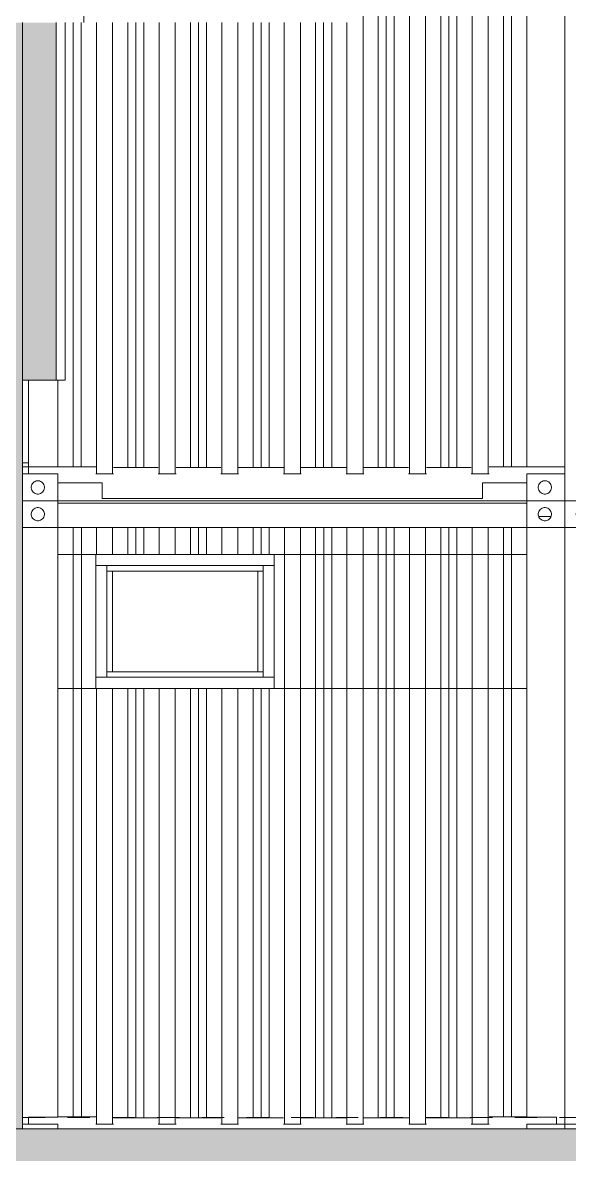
# Model space of a CAD drawing. Header units: metres. Extents: x -3 to 469, y -13 to 19.
# Drawn here: x 422.93 to 425.37, y -0.16 to 4.9 of the extents above; entities that cross this region are included whole.
import ezdxf

# ---------------------------------------------------------------- set-up
doc = ezdxf.new("R2010")
doc.units = ezdxf.units.M
doc.linetypes.add('Center', pattern=[0.03, 0.012, -0.006, 0.006, -0.006])
for name, color, linetype, lineweight in [('0-1', 7, 'Continuous', 5), ('A-FLOR', 7, 'Continuous', 9), ('A-GLAZ-CWMG', 7, 'Continuous', 5), ('A-WALL', 7, 'Continuous', 9), ('S-COLS', 7, 'Continuous', 9)]:
    doc.layers.add(name, color=color, linetype=linetype, lineweight=lineweight)
for name, color, linetype, lineweight, true_color in [('A-FLOR-2', 7, 'Continuous', 9, 0xaaaaaa), ('A-FLOR-LEVL-2', 7, 'Center', 5, 0x0080c0), ('A-FLOR-PATT-6', 7, 'Continuous', 20, 0xb8c78b), ('A-GENM-1', 7, 'Continuous', 9, 0xaaaaaa), ('A-GLAZ-CWMG-2', 7, 'Continuous', 5, 0xe9e9e9), ('A-WALL-1', 7, 'Continuous', 9, 0xaaaaaa), ('A-WALL-PATT-2', 7, 'Continuous', 5, 0x5f5f5f), ('S-COLS-2', 7, 'Continuous', 9, 0xe3e2df), ('S-STRS-1', 7, 'Continuous', 9, 0xaaaaaa)]:
    doc.layers.add(name, color=color, linetype=linetype, lineweight=lineweight, true_color=true_color)

# ---------------------------------------------------------------- blocks, each defined once
blk = doc.blocks.new('CONTAINER 23605 - CONTAINER-300040-FACHADA 04')
at = {"layer": 'S-STRS-1'}
for p, q in [((7.4555, -0.03), (7.6254, -0.03)), ((7.6254, -0.03), (7.4555, -0.03)), ((7.4555, -0.03), (7.4555, -0.05)), ((7.4555, -0.05), (7.4555, -0.03)), ((7.6254, -0.03), (7.6254, -0.05)), ((7.6254, -0.05), (7.6254, -0.03))]:
    blk.add_line(p, q, dxfattribs=at)
blk = doc.blocks.new('CONTAINER 23605 - CONTAINER 23605-300044-FACHADA 04')
blk.add_blockref('CONTAINER 23605 - CONTAINER-300040-FACHADA 04', (0, 0))
blk = doc.blocks.new('CONTAINER 23608 - CONTAINER-300047-FACHADA 04')
at = {"layer": 'S-STRS-1'}
for p, q in [((5.2, -0.03), (5.3574, -0.03)), ((5.3574, -0.03), (5.2, -0.03)), ((5.3574, -0.03), (5.3574, -0.05)), ((5.3574, -0.05), (5.3574, -0.03))]:
    blk.add_line(p, q, dxfattribs=at)
blk = doc.blocks.new('CONTAINER 23608 - CONTAINER 23608-300051-FACHADA 04')
blk.add_blockref('CONTAINER 23608 - CONTAINER-300047-FACHADA 04', (0, 0))
blk = doc.blocks.new('J 08 25995 - J 08-304080-FACHADA 04')
at = {"layer": 'A-GENM-1'}
for p, q in [((5.5275, 2.47), (5.5765, 2.47)), ((5.5765, 2.47), (5.5275, 2.47)), ((5.5765, 2.47), (5.5275, 2.47)), ((5.5275, 2.47), (5.5765, 2.47)), ((5.5765, 1.97), (5.5765, 2.47)), ((5.5765, 2.47), (5.5765, 1.97)), ((6.2765, 2.47), (5.5765, 2.47)), ((5.5765, 2.47), (6.2765, 2.47)), ((5.5765, 2.445), (5.6015, 2.445)), ((5.6015, 2.445), (5.5765, 2.445)), ((5.6015, 2.445), (5.5765, 2.445)), ((5.5765, 2.445), (5.6015, 2.445)), ((5.6015, 2.445), (5.6015, 1.995)), ((5.6015, 1.995), (5.6015, 2.445)), ((5.6015, 2.445), (6.2515, 2.445)), ((6.2515, 2.445), (5.6015, 2.445)), ((6.2515, 1.995), (6.2515, 2.445)), ((6.2765, 2.445), (6.2515, 2.445)), ((6.2515, 2.445), (6.2515, 1.995)), ((6.2515, 2.445), (6.2765, 2.445)), ((6.2515, 2.445), (6.2765, 2.445)), ((6.2765, 2.445), (6.2515, 2.445)), ((6.2765, 2.47), (6.3255, 2.47)), ((6.2765, 1.97), (6.2765, 2.47)), ((6.3255, 2.47), (6.2765, 2.47)), ((6.2765, 2.47), (6.2765, 1.97)), ((6.3255, 2.47), (6.2765, 2.47)), ((6.2765, 2.47), (6.3255, 2.47)), ((5.5765, 1.995), (5.6015, 1.995)), ((5.6015, 1.995), (5.5765, 1.995)), ((5.6015, 1.995), (5.5765, 1.995)), ((5.5765, 1.995), (5.6015, 1.995)), ((6.2515, 1.995), (5.6015, 1.995)), ((5.6015, 1.995), (6.2515, 1.995)), ((6.2765, 1.995), (6.2515, 1.995)), ((6.2515, 1.995), (6.2765, 1.995)), ((6.2515, 1.995), (6.2765, 1.995)), ((6.2765, 1.995), (6.2515, 1.995)), ((5.5275, 1.97), (5.5765, 1.97)), ((5.5765, 1.97), (5.5275, 1.97)), ((5.5765, 1.97), (5.5275, 1.97)), ((5.5275, 1.97), (5.5765, 1.97)), ((5.5765, 1.97), (6.2765, 1.97)), ((6.2765, 1.97), (5.5765, 1.97)), ((6.2765, 1.97), (6.3255, 1.97)), ((6.3255, 1.97), (6.2765, 1.97)), ((6.2765, 1.97), (6.3255, 1.97)), ((6.3255, 1.97), (6.2765, 1.97))]:
    blk.add_line(p, q, dxfattribs=at)
blk = doc.blocks.new('J 08 25995 - J 08 25995-304084-FACHADA 04')
blk.add_blockref('J 08 25995 - J 08-304080-FACHADA 04', (0, 0))
blk = doc.blocks.new('CONTAINER 26801 - CONTAINER-305289-FACHADA 04')
at = {"layer": 'S-STRS-1'}
for p, q in [((7.6254, -0.03), (7.7954, -0.03)), ((7.7954, -0.03), (7.6254, -0.03)), ((7.6254, -0.03), (7.6254, -0.05)), ((7.6254, -0.05), (7.6254, -0.03)), ((7.7954, -0.03), (7.7954, -0.05)), ((7.7954, -0.05), (7.7954, -0.03))]:
    blk.add_line(p, q, dxfattribs=at)
blk = doc.blocks.new('CONTAINER 26801 - CONTAINER 26801-305293-FACHADA 04')
blk.add_blockref('CONTAINER 26801 - CONTAINER-305289-FACHADA 04', (0, 0))
blk = doc.blocks.new('PL 215394 - PL 215394-308443-FACHADA 04')
at = {"layer": 'A-GENM-1'}
for p, q in [((5.3575, 2.52), (5.4265, 2.52)), ((5.4265, 1.92), (5.4265, 2.52)), ((5.4265, 2.52), (5.4625, 2.52)), ((5.4265, 1.92), (5.4265, 2.52)), ((5.4625, 2.52), (5.5275, 2.52)), ((5.4625, 1.92), (5.4625, 2.52)), ((5.5275, 1.92), (5.5275, 2.52)), ((5.4265, 1.92), (5.3575, 1.92)), ((5.4625, 1.92), (5.4265, 1.92)), ((5.5275, 1.92), (5.4625, 1.92))]:
    blk.add_line(p, q, dxfattribs=at)
blk = doc.blocks.new('PL 215401 - PL 215401-310637-FACHADA 04')
at = {"layer": 'A-GENM-1'}
for p, q in [((6.3255, 2.52), (6.3705, 2.52)), ((6.3255, 2.52), (6.3255, 1.92)), ((6.3705, 2.52), (6.4425, 2.52)), ((6.3705, 1.92), (6.3705, 2.52)), ((6.4425, 2.52), (6.5105, 2.52)), ((6.4425, 1.92), (6.4425, 2.52)), ((6.5105, 2.52), (6.5465, 2.52)), ((6.5105, 1.92), (6.5105, 2.52)), ((6.5465, 1.92), (6.5465, 2.52)), ((6.5465, 2.52), (6.5825, 2.52)), ((6.5465, 2.52), (6.5465, 1.92)), ((6.5825, 2.52), (6.6505, 2.52)), ((6.5825, 1.92), (6.5825, 2.52)), ((6.6505, 2.52), (6.7225, 2.52)), ((6.6505, 1.92), (6.6505, 2.52)), ((6.7225, 2.52), (6.7905, 2.52)), ((6.7225, 1.92), (6.7225, 2.52)), ((6.7905, 2.52), (6.8265, 2.52)), ((6.7905, 1.92), (6.7905, 2.52)), ((6.8265, 2.52), (6.8625, 2.52)), ((6.8265, 1.92), (6.8265, 2.52)), ((6.8265, 1.92), (6.8265, 2.52)), ((6.8625, 2.52), (6.9305, 2.52)), ((6.8625, 2.52), (6.8625, 1.92)), ((6.9305, 2.52), (7.0025, 2.52)), ((6.9305, 1.92), (6.9305, 2.52)), ((7.0025, 2.52), (7.0705, 2.52)), ((7.0025, 1.92), (7.0025, 2.52)), ((7.0705, 2.52), (7.1065, 2.52)), ((7.0705, 1.92), (7.0705, 2.52)), ((7.1065, 2.52), (7.1425, 2.52)), ((7.1065, 1.92), (7.1065, 2.52)), ((7.1065, 1.92), (7.1065, 2.52)), ((7.1425, 2.52), (7.2105, 2.52)), ((7.1425, 1.92), (7.1425, 2.52)), ((7.2105, 2.52), (7.2825, 2.52)), ((7.2105, 1.92), (7.2105, 2.52)), ((7.2825, 2.52), (7.3505, 2.52)), ((7.2825, 1.92), (7.2825, 2.52)), ((7.3505, 2.52), (7.3865, 2.52)), ((7.3505, 1.92), (7.3505, 2.52)), ((7.3865, 2.52), (7.4555, 2.52)), ((7.3865, 2.52), (7.3865, 1.92)), ((7.3865, 1.92), (7.3865, 2.52)), ((6.3705, 1.92), (6.3255, 1.92)), ((6.4425, 1.92), (6.3705, 1.92)), ((6.5105, 1.92), (6.4425, 1.92)), ((6.5465, 1.92), (6.5105, 1.92)), ((6.5825, 1.92), (6.5465, 1.92)), ((6.6505, 1.92), (6.5825, 1.92)), ((6.7225, 1.92), (6.6505, 1.92)), ((6.7905, 1.92), (6.7225, 1.92)), ((6.8265, 1.92), (6.7905, 1.92)), ((6.8625, 1.92), (6.8265, 1.92)), ((6.9305, 1.92), (6.8625, 1.92)), ((7.0025, 1.92), (6.9305, 1.92)), ((7.0705, 1.92), (7.0025, 1.92)), ((7.1065, 1.92), (7.0705, 1.92)), ((7.1425, 1.92), (7.1065, 1.92)), ((7.2105, 1.92), (7.1425, 1.92)), ((7.2825, 1.92), (7.2105, 1.92)), ((7.3505, 1.92), (7.2825, 1.92)), ((7.3865, 1.92), (7.3505, 1.92)), ((7.4555, 1.92), (7.3865, 1.92))]:
    blk.add_line(p, q, dxfattribs=at)
blk = doc.blocks.new('PL 215409 - PL 215409-311040-FACHADA 04')
at = {"layer": 'A-GENM-1'}
for p, q in [((5.4265, 2.52), (5.4265, 2.64)), ((5.4265, 2.64), (5.4265, 2.52)), ((5.4625, 2.52), (5.4625, 2.64)), ((5.5267, 2.64), (5.5305, 2.64)), ((5.5305, 2.64), (5.6025, 2.64)), ((5.5305, 2.52), (5.5305, 2.64)), ((5.6025, 2.64), (5.6062, 2.64)), ((5.6025, 2.52), (5.6025, 2.64)), ((5.6705, 2.52), (5.6705, 2.64)), ((5.7065, 2.52), (5.7065, 2.64)), ((5.7065, 2.52), (5.7065, 2.64)), ((5.7425, 2.64), (5.7425, 2.52)), ((5.8067, 2.64), (5.8105, 2.64)), ((5.8105, 2.64), (5.8825, 2.64)), ((5.8105, 2.52), (5.8105, 2.64)), ((5.8825, 2.64), (5.8862, 2.64)), ((5.8825, 2.52), (5.8825, 2.64)), ((5.9505, 2.52), (5.9505, 2.64)), ((5.9865, 2.52), (5.9865, 2.64)), ((5.9865, 2.52), (5.9865, 2.64)), ((6.0225, 2.64), (6.0225, 2.52)), ((6.0867, 2.64), (6.0905, 2.64)), ((6.0905, 2.64), (6.1625, 2.64)), ((6.0905, 2.52), (6.0905, 2.64)), ((6.1625, 2.64), (6.1662, 2.64)), ((6.1625, 2.52), (6.1625, 2.64)), ((6.2305, 2.52), (6.2305, 2.64)), ((6.2665, 2.52), (6.2665, 2.64)), ((6.2665, 2.52), (6.2665, 2.64)), ((6.3025, 2.64), (6.3025, 2.52)), ((6.3667, 2.64), (6.3705, 2.64)), ((6.3705, 2.64), (6.4425, 2.64)), ((6.3705, 2.52), (6.3705, 2.64)), ((6.4425, 2.64), (6.4462, 2.64)), ((6.4425, 2.52), (6.4425, 2.64)), ((6.5105, 2.52), (6.5105, 2.64)), ((6.5465, 2.52), (6.5465, 2.64)), ((6.5465, 2.52), (6.5465, 2.64)), ((6.5825, 2.64), (6.5825, 2.52)), ((6.6467, 2.64), (6.6505, 2.64)), ((6.6505, 2.64), (6.7225, 2.64)), ((6.6505, 2.52), (6.6505, 2.64)), ((6.7225, 2.64), (6.7262, 2.64)), ((6.7225, 2.52), (6.7225, 2.64)), ((6.7905, 2.52), (6.7905, 2.64)), ((6.8265, 2.52), (6.8265, 2.64)), ((6.8265, 2.52), (6.8265, 2.64)), ((6.8625, 2.64), (6.8625, 2.52)), ((6.9267, 2.64), (6.9305, 2.64)), ((6.9305, 2.64), (7.0025, 2.64)), ((6.9305, 2.52), (6.9305, 2.64)), ((7.0025, 2.64), (7.0062, 2.64)), ((7.0025, 2.52), (7.0025, 2.64)), ((7.0705, 2.52), (7.0705, 2.64)), ((7.1065, 2.52), (7.1065, 2.64)), ((7.1065, 2.52), (7.1065, 2.64)), ((7.1425, 2.52), (7.1425, 2.64)), ((7.2067, 2.64), (7.2105, 2.64)), ((7.2105, 2.64), (7.2825, 2.64)), ((7.2105, 2.52), (7.2105, 2.64)), ((7.2825, 2.64), (7.2862, 2.64)), ((7.2825, 2.52), (7.2825, 2.64)), ((7.3505, 2.52), (7.3505, 2.64)), ((7.3865, 2.64), (7.3865, 2.52)), ((7.3865, 2.52), (7.3865, 2.64)), ((5.4265, 2.52), (5.3575, 2.52)), ((5.4625, 2.52), (5.4265, 2.52)), ((5.5305, 2.52), (5.4625, 2.52)), ((5.6025, 2.52), (5.5305, 2.52)), ((5.6705, 2.52), (5.6025, 2.52)), ((5.7065, 2.52), (5.6705, 2.52)), ((5.7425, 2.52), (5.7065, 2.52)), ((5.8105, 2.52), (5.7425, 2.52)), ((5.8825, 2.52), (5.8105, 2.52)), ((5.9505, 2.52), (5.8825, 2.52)), ((5.9865, 2.52), (5.9505, 2.52)), ((6.0225, 2.52), (5.9865, 2.52)), ((6.0905, 2.52), (6.0225, 2.52)), ((6.1625, 2.52), (6.0905, 2.52)), ((6.2305, 2.52), (6.1625, 2.52)), ((6.2665, 2.52), (6.2305, 2.52)), ((6.3025, 2.52), (6.2665, 2.52)), ((6.3705, 2.52), (6.3025, 2.52)), ((6.4425, 2.52), (6.3705, 2.52)), ((6.5105, 2.52), (6.4425, 2.52)), ((6.5465, 2.52), (6.5105, 2.52)), ((6.5825, 2.52), (6.5465, 2.52)), ((6.6505, 2.52), (6.5825, 2.52)), ((6.7225, 2.52), (6.6505, 2.52)), ((6.7905, 2.52), (6.7225, 2.52)), ((6.8265, 2.52), (6.7905, 2.52)), ((6.8625, 2.52), (6.8265, 2.52)), ((6.9305, 2.52), (6.8625, 2.52)), ((7.0025, 2.52), (6.9305, 2.52)), ((7.0705, 2.52), (7.0025, 2.52)), ((7.1065, 2.52), (7.0705, 2.52)), ((7.1425, 2.52), (7.1065, 2.52)), ((7.2105, 2.52), (7.1425, 2.52)), ((7.2825, 2.52), (7.2105, 2.52)), ((7.3505, 2.52), (7.2825, 2.52)), ((7.3865, 2.52), (7.3505, 2.52)), ((7.4555, 2.52), (7.3865, 2.52))]:
    blk.add_line(p, q, dxfattribs=at)
blk = doc.blocks.new('PL 215410 - PL 215410-311184-FACHADA 04')
at = {"layer": 'A-GENM-1'}
for p, q in [((5.3575, 1.92), (5.4265, 1.92)), ((5.4265, 0.0022), (5.4265, 1.92)), ((5.4265, 1.92), (5.4625, 1.92)), ((5.4265, 1.92), (5.4265, 0.0022)), ((5.4625, 1.92), (5.5305, 1.92)), ((5.4625, 0.0023), (5.4625, 1.92)), ((5.5305, 1.92), (5.6025, 1.92)), ((5.5305, -0.03), (5.5305, 1.92)), ((5.6025, 1.92), (5.6705, 1.92)), ((5.6025, -0.03), (5.6025, 1.92)), ((5.6705, 1.92), (5.7065, 1.92)), ((5.6705, -0.0015), (5.6705, 1.92)), ((5.7065, 1.92), (5.7425, 1.92)), ((5.7065, -0.0015), (5.7065, 1.92)), ((5.7065, -0.0015), (5.7065, 1.92)), ((5.7425, 1.92), (5.8105, 1.92)), ((5.7425, 1.92), (5.7425, -0.0015)), ((5.8105, 1.92), (5.8825, 1.92)), ((5.8105, -0.03), (5.8105, 1.92)), ((5.8825, 1.92), (5.9505, 1.92)), ((5.8825, -0.03), (5.8825, 1.92)), ((5.9505, 1.92), (5.9865, 1.92)), ((5.9505, -0.0015), (5.9505, 1.92)), ((5.9865, 1.92), (6.0225, 1.92)), ((5.9865, -0.0015), (5.9865, 1.92)), ((5.9865, -0.0015), (5.9865, 1.92)), ((6.0225, 1.92), (6.0905, 1.92)), ((6.0225, 1.92), (6.0225, -0.0015)), ((6.0905, 1.92), (6.1625, 1.92)), ((6.0905, -0.03), (6.0905, 1.92)), ((6.1625, 1.92), (6.2305, 1.92)), ((6.1625, -0.03), (6.1625, 1.92)), ((6.2305, 1.92), (6.2665, 1.92)), ((6.2305, -0.0015), (6.2305, 1.92)), ((6.2665, 1.92), (6.3025, 1.92)), ((6.2665, -0.0015), (6.2665, 1.92)), ((6.2665, -0.0015), (6.2665, 1.92)), ((6.3025, 1.92), (6.3705, 1.92)), ((6.3025, 1.92), (6.3025, -0.0015)), ((6.3705, 1.92), (6.4425, 1.92)), ((6.3705, -0.03), (6.3705, 1.92)), ((6.4425, 1.92), (6.5105, 1.92)), ((6.4425, -0.03), (6.4425, 1.92)), ((6.5105, 1.92), (6.5465, 1.92)), ((6.5105, -0.0015), (6.5105, 1.92)), ((6.5465, 1.92), (6.5825, 1.92)), ((6.5465, -0.0015), (6.5465, 1.92)), ((6.5465, -0.0015), (6.5465, 1.92)), ((6.5825, 1.92), (6.6505, 1.92)), ((6.5825, 1.92), (6.5825, -0.0015)), ((6.6505, 1.92), (6.7225, 1.92)), ((6.6505, -0.03), (6.6505, 1.92)), ((6.7225, 1.92), (6.7905, 1.92)), ((6.7225, -0.03), (6.7225, 1.92)), ((6.7905, 1.92), (6.8265, 1.92)), ((6.7905, -0.0015), (6.7905, 1.92)), ((6.8265, 1.92), (6.8625, 1.92)), ((6.8265, -0.0015), (6.8265, 1.92)), ((6.8265, -0.0015), (6.8265, 1.92)), ((6.8625, 1.92), (6.9305, 1.92)), ((6.8625, 1.92), (6.8625, -0.0015)), ((6.9305, 1.92), (7.0025, 1.92)), ((6.9305, -0.03), (6.9305, 1.92)), ((7.0025, 1.92), (7.0705, 1.92)), ((7.0025, -0.03), (7.0025, 1.92)), ((7.0705, 1.92), (7.1065, 1.92)), ((7.0705, -0.0015), (7.0705, 1.92)), ((7.1065, -0.0015), (7.1065, 1.92)), ((7.1065, 1.92), (7.1425, 1.92)), ((7.1065, -0.0015), (7.1065, 1.92)), ((7.1425, 1.92), (7.2105, 1.92)), ((7.1425, -0.0015), (7.1425, 1.92)), ((7.2105, 1.92), (7.2825, 1.92)), ((7.2105, -0.03), (7.2105, 1.92)), ((7.2825, 1.92), (7.3505, 1.92)), ((7.2825, -0.03), (7.2825, 1.92)), ((7.3505, 1.92), (7.3865, 1.92)), ((7.3505, 0.0023), (7.3505, 1.92)), ((7.3865, 1.92), (7.4555, 1.92)), ((7.3865, 1.92), (7.3865, 0.0022)), ((7.3865, 0.0022), (7.3865, 1.92)), ((5.5305, -0.03), (5.5267, -0.03)), ((5.6025, -0.03), (5.5305, -0.03)), ((5.6062, -0.03), (5.6025, -0.03)), ((5.8105, -0.03), (5.8067, -0.03)), ((5.8825, -0.03), (5.8105, -0.03)), ((5.8862, -0.03), (5.8825, -0.03)), ((6.0905, -0.03), (6.0867, -0.03)), ((6.1625, -0.03), (6.0905, -0.03)), ((6.1662, -0.03), (6.1625, -0.03)), ((6.3705, -0.03), (6.3667, -0.03)), ((6.4425, -0.03), (6.3705, -0.03)), ((6.4462, -0.03), (6.4425, -0.03)), ((6.6505, -0.03), (6.6467, -0.03)), ((6.7225, -0.03), (6.6505, -0.03)), ((6.7262, -0.03), (6.7225, -0.03)), ((6.9305, -0.03), (6.9267, -0.03)), ((7.0025, -0.03), (6.9305, -0.03)), ((7.0062, -0.03), (7.0025, -0.03)), ((7.2105, -0.03), (7.2067, -0.03)), ((7.2825, -0.03), (7.2105, -0.03)), ((7.2862, -0.03), (7.2825, -0.03))]:
    blk.add_line(p, q, dxfattribs=at)
blk = doc.blocks.new('CONTAINER 30005 - CONTAINER-314782-FACHADA 04')
at = {"layer": 'S-STRS-1'}
for p, q in [((7.6254, 2.76), (7.7954, 2.76)), ((7.7954, 2.76), (7.6254, 2.76)), ((7.6254, 2.76), (7.6254, 2.64)), ((7.6254, 2.64), (7.6254, 2.76)), ((7.7954, 2.76), (7.7954, 2.64)), ((7.7954, 2.64), (7.7954, 2.76)), ((7.6762, 2.7026), (7.6771, 2.7077)), ((7.6771, 2.7077), (7.6762, 2.7026)), ((7.6762, 2.7), (7.6762, 2.7026)), ((7.6762, 2.7026), (7.6762, 2.7)), ((7.6762, 2.6974), (7.6762, 2.7)), ((7.6762, 2.7), (7.6762, 2.6974)), ((7.6771, 2.6923), (7.6762, 2.6974)), ((7.6762, 2.6974), (7.6771, 2.6923)), ((7.6771, 2.7077), (7.6789, 2.7126)), ((7.6789, 2.7126), (7.6771, 2.7077)), ((7.6789, 2.6874), (7.6771, 2.6923)), ((7.6789, 2.6874), (7.6771, 2.6923)), ((7.6789, 2.7126), (7.6815, 2.7171)), ((7.6815, 2.7171), (7.6789, 2.7126)), ((7.6815, 2.6829), (7.6789, 2.6874)), ((7.6815, 2.6829), (7.6789, 2.6874)), ((7.6815, 2.7171), (7.6849, 2.7211)), ((7.6849, 2.7211), (7.6815, 2.7171)), ((7.6849, 2.7211), (7.6888, 2.7244)), ((7.6849, 2.7211), (7.6888, 2.7244)), ((7.6888, 2.7244), (7.6933, 2.727)), ((7.6933, 2.727), (7.6888, 2.7244)), ((7.6933, 2.727), (7.6982, 2.7288)), ((7.6982, 2.7288), (7.6933, 2.727)), ((7.6982, 2.7288), (7.7033, 2.7297)), ((7.7033, 2.7297), (7.6982, 2.7288)), ((7.7033, 2.7297), (7.7085, 2.7297)), ((7.7085, 2.7297), (7.7033, 2.7297)), ((7.7085, 2.7297), (7.7136, 2.7288)), ((7.7136, 2.7288), (7.7085, 2.7297)), ((7.7136, 2.7288), (7.7185, 2.727)), ((7.7185, 2.727), (7.7136, 2.7288)), ((7.7185, 2.727), (7.723, 2.7244)), ((7.723, 2.7244), (7.7185, 2.727)), ((7.723, 2.7244), (7.727, 2.7211)), ((7.727, 2.7211), (7.723, 2.7244)), ((7.727, 2.7211), (7.7303, 2.7171)), ((7.7303, 2.7171), (7.727, 2.7211)), ((7.7303, 2.7171), (7.7329, 2.7126)), ((7.7329, 2.7126), (7.7303, 2.7171)), ((7.7329, 2.6874), (7.7303, 2.6829)), ((7.7303, 2.6829), (7.7329, 2.6874)), ((7.7329, 2.7126), (7.7347, 2.7077)), ((7.7347, 2.7077), (7.7329, 2.7126)), ((7.7347, 2.6923), (7.7329, 2.6874)), ((7.7329, 2.6874), (7.7347, 2.6923)), ((7.7347, 2.7077), (7.7356, 2.7026)), ((7.7356, 2.7026), (7.7347, 2.7077)), ((7.7356, 2.6974), (7.7347, 2.6923)), ((7.7347, 2.6923), (7.7356, 2.6974)), ((7.7356, 2.7026), (7.7356, 2.7)), ((7.7356, 2.7), (7.7356, 2.7026)), ((7.7356, 2.7), (7.7356, 2.6974)), ((7.7356, 2.6974), (7.7356, 2.7)), ((7.6254, 2.64), (7.7954, 2.64)), ((7.7954, 2.64), (7.6254, 2.64)), ((7.6849, 2.6789), (7.6815, 2.6829)), ((7.6849, 2.6789), (7.6815, 2.6829)), ((7.6888, 2.6756), (7.6849, 2.6789)), ((7.6888, 2.6756), (7.6849, 2.6789)), ((7.6933, 2.673), (7.6888, 2.6756)), ((7.6933, 2.673), (7.6888, 2.6756)), ((7.6982, 2.6712), (7.6933, 2.673)), ((7.6982, 2.6712), (7.6933, 2.673)), ((7.7033, 2.6703), (7.6982, 2.6712)), ((7.7033, 2.6703), (7.6982, 2.6712)), ((7.7085, 2.6703), (7.7033, 2.6703)), ((7.7033, 2.6703), (7.7085, 2.6703)), ((7.7136, 2.6712), (7.7085, 2.6703)), ((7.7085, 2.6703), (7.7136, 2.6712)), ((7.7185, 2.673), (7.7136, 2.6712)), ((7.7136, 2.6712), (7.7185, 2.673)), ((7.723, 2.6756), (7.7185, 2.673)), ((7.7185, 2.673), (7.723, 2.6756)), ((7.727, 2.6789), (7.723, 2.6756)), ((7.723, 2.6756), (7.727, 2.6789)), ((7.7303, 2.6829), (7.727, 2.6789)), ((7.727, 2.6789), (7.7303, 2.6829))]:
    blk.add_line(p, q, dxfattribs=at)
blk = doc.blocks.new('CONTAINER 30005 - CONTAINER 30005-314786-FACHADA 04')
blk.add_blockref('CONTAINER 30005 - CONTAINER-314782-FACHADA 04', (0, 0))
blk = doc.blocks.new('CONTAINER 31065 - CONTAINER-318102-FACHADA 04')
at = {"layer": 'S-STRS-1'}
for p, q in [((5.2, 2.88), (5.3574, 2.88)), ((5.3574, 2.88), (5.2, 2.88)), ((5.2409, 2.8326), (5.2435, 2.8371)), ((5.2435, 2.8371), (5.2409, 2.8326)), ((5.2435, 2.8371), (5.2469, 2.8411)), ((5.2469, 2.8411), (5.2435, 2.8371)), ((5.2469, 2.8411), (5.2508, 2.8444)), ((5.2469, 2.8411), (5.2508, 2.8444)), ((5.2508, 2.8444), (5.2553, 2.847)), ((5.2553, 2.847), (5.2508, 2.8444)), ((5.2553, 2.847), (5.2602, 2.8488)), ((5.2602, 2.8488), (5.2553, 2.847)), ((5.2602, 2.8488), (5.2653, 2.8497)), ((5.2653, 2.8497), (5.2602, 2.8488)), ((5.2653, 2.8497), (5.2705, 2.8497)), ((5.2705, 2.8497), (5.2653, 2.8497)), ((5.2705, 2.8497), (5.2756, 2.8488)), ((5.2756, 2.8488), (5.2705, 2.8497)), ((5.2756, 2.8488), (5.2805, 2.847)), ((5.2805, 2.847), (5.2756, 2.8488)), ((5.2805, 2.847), (5.285, 2.8444)), ((5.285, 2.8444), (5.2805, 2.847)), ((5.285, 2.8444), (5.289, 2.8411)), ((5.289, 2.8411), (5.285, 2.8444)), ((5.289, 2.8411), (5.2923, 2.8371)), ((5.2923, 2.8371), (5.289, 2.8411)), ((5.2923, 2.8371), (5.2949, 2.8326)), ((5.2949, 2.8326), (5.2923, 2.8371)), ((5.3574, 2.88), (5.3574, 2.76)), ((5.3574, 2.76), (5.3574, 2.88)), ((5.2382, 2.8226), (5.2391, 2.8277)), ((5.2391, 2.8277), (5.2382, 2.8226)), ((5.2382, 2.82), (5.2382, 2.8226)), ((5.2382, 2.8226), (5.2382, 2.82)), ((5.2382, 2.8174), (5.2382, 2.82)), ((5.2382, 2.82), (5.2382, 2.8174)), ((5.2391, 2.8123), (5.2382, 2.8174)), ((5.2382, 2.8174), (5.2391, 2.8123)), ((5.2391, 2.8277), (5.2409, 2.8326)), ((5.2409, 2.8326), (5.2391, 2.8277)), ((5.2409, 2.8074), (5.2391, 2.8123)), ((5.2409, 2.8074), (5.2391, 2.8123)), ((5.2435, 2.8029), (5.2409, 2.8074)), ((5.2435, 2.8029), (5.2409, 2.8074)), ((5.2469, 2.7989), (5.2435, 2.8029)), ((5.2469, 2.7989), (5.2435, 2.8029)), ((5.2508, 2.7956), (5.2469, 2.7989)), ((5.2508, 2.7956), (5.2469, 2.7989)), ((5.2553, 2.793), (5.2508, 2.7956)), ((5.2553, 2.793), (5.2508, 2.7956)), ((5.2602, 2.7912), (5.2553, 2.793)), ((5.2602, 2.7912), (5.2553, 2.793)), ((5.2653, 2.7903), (5.2602, 2.7912)), ((5.2653, 2.7903), (5.2602, 2.7912)), ((5.2705, 2.7903), (5.2653, 2.7903)), ((5.2653, 2.7903), (5.2705, 2.7903)), ((5.2756, 2.7912), (5.2705, 2.7903)), ((5.2705, 2.7903), (5.2756, 2.7912)), ((5.2805, 2.793), (5.2756, 2.7912)), ((5.2756, 2.7912), (5.2805, 2.793)), ((5.285, 2.7956), (5.2805, 2.793)), ((5.2805, 2.793), (5.285, 2.7956)), ((5.289, 2.7989), (5.285, 2.7956)), ((5.285, 2.7956), (5.289, 2.7989)), ((5.2923, 2.8029), (5.289, 2.7989)), ((5.289, 2.7989), (5.2923, 2.8029)), ((5.2949, 2.8074), (5.2923, 2.8029)), ((5.2923, 2.8029), (5.2949, 2.8074)), ((5.2949, 2.8326), (5.2967, 2.8277)), ((5.2967, 2.8277), (5.2949, 2.8326)), ((5.2967, 2.8123), (5.2949, 2.8074)), ((5.2949, 2.8074), (5.2967, 2.8123)), ((5.2967, 2.8277), (5.2976, 2.8226)), ((5.2976, 2.8226), (5.2967, 2.8277)), ((5.2976, 2.8174), (5.2967, 2.8123)), ((5.2967, 2.8123), (5.2976, 2.8174)), ((5.2976, 2.8226), (5.2976, 2.82)), ((5.2976, 2.82), (5.2976, 2.8226)), ((5.2976, 2.82), (5.2976, 2.8174)), ((5.2976, 2.8174), (5.2976, 2.82)), ((5.2, 2.76), (5.3574, 2.76)), ((5.3574, 2.76), (5.2, 2.76))]:
    blk.add_line(p, q, dxfattribs=at)
blk = doc.blocks.new('CONTAINER 31065 - CONTAINER 31065-318106-FACHADA 04')
blk.add_blockref('CONTAINER 31065 - CONTAINER-318102-FACHADA 04', (0, 0))
blk = doc.blocks.new('CONTAINER 31067 - CONTAINER-318109-FACHADA 04')
at = {"layer": 'S-STRS-1'}
for p, q in [((7.4554, 2.88), (7.6254, 2.88)), ((7.6254, 2.88), (7.4554, 2.88)), ((7.4554, 2.88), (7.4554, 2.76)), ((7.4554, 2.76), (7.4554, 2.88)), ((7.5089, 2.8326), (7.5115, 2.8371)), ((7.5115, 2.8371), (7.5089, 2.8326)), ((7.5115, 2.8371), (7.5149, 2.8411)), ((7.5149, 2.8411), (7.5115, 2.8371)), ((7.5149, 2.8411), (7.5188, 2.8444)), ((7.5149, 2.8411), (7.5188, 2.8444)), ((7.5188, 2.8444), (7.5233, 2.847)), ((7.5233, 2.847), (7.5188, 2.8444)), ((7.5233, 2.847), (7.5282, 2.8488)), ((7.5282, 2.8488), (7.5233, 2.847)), ((7.5282, 2.8488), (7.5333, 2.8497)), ((7.5333, 2.8497), (7.5282, 2.8488)), ((7.5333, 2.8497), (7.5385, 2.8497)), ((7.5385, 2.8497), (7.5333, 2.8497)), ((7.5385, 2.8497), (7.5436, 2.8488)), ((7.5436, 2.8488), (7.5385, 2.8497)), ((7.5436, 2.8488), (7.5485, 2.847)), ((7.5485, 2.847), (7.5436, 2.8488)), ((7.5485, 2.847), (7.553, 2.8444)), ((7.553, 2.8444), (7.5485, 2.847)), ((7.553, 2.8444), (7.557, 2.8411)), ((7.557, 2.8411), (7.553, 2.8444)), ((7.557, 2.8411), (7.5603, 2.8371)), ((7.5603, 2.8371), (7.557, 2.8411)), ((7.5603, 2.8371), (7.5629, 2.8326)), ((7.5629, 2.8326), (7.5603, 2.8371)), ((7.6254, 2.88), (7.6254, 2.76)), ((7.6254, 2.76), (7.6254, 2.88)), ((7.5062, 2.8226), (7.5071, 2.8277)), ((7.5071, 2.8277), (7.5062, 2.8226)), ((7.5062, 2.82), (7.5062, 2.8226)), ((7.5062, 2.8226), (7.5062, 2.82)), ((7.5062, 2.8174), (7.5062, 2.82)), ((7.5062, 2.82), (7.5062, 2.8174)), ((7.5071, 2.8123), (7.5062, 2.8174)), ((7.5062, 2.8174), (7.5071, 2.8123)), ((7.5071, 2.8277), (7.5089, 2.8326)), ((7.5089, 2.8326), (7.5071, 2.8277)), ((7.5089, 2.8074), (7.5071, 2.8123)), ((7.5089, 2.8074), (7.5071, 2.8123)), ((7.5115, 2.8029), (7.5089, 2.8074)), ((7.5115, 2.8029), (7.5089, 2.8074)), ((7.5149, 2.7989), (7.5115, 2.8029)), ((7.5149, 2.7989), (7.5115, 2.8029)), ((7.5188, 2.7956), (7.5149, 2.7989)), ((7.5188, 2.7956), (7.5149, 2.7989)), ((7.5233, 2.793), (7.5188, 2.7956)), ((7.5233, 2.793), (7.5188, 2.7956)), ((7.5282, 2.7912), (7.5233, 2.793)), ((7.5282, 2.7912), (7.5233, 2.793)), ((7.5333, 2.7903), (7.5282, 2.7912)), ((7.5333, 2.7903), (7.5282, 2.7912)), ((7.5385, 2.7903), (7.5333, 2.7903)), ((7.5333, 2.7903), (7.5385, 2.7903)), ((7.5436, 2.7912), (7.5385, 2.7903)), ((7.5385, 2.7903), (7.5436, 2.7912)), ((7.5485, 2.793), (7.5436, 2.7912)), ((7.5436, 2.7912), (7.5485, 2.793)), ((7.553, 2.7956), (7.5485, 2.793)), ((7.5485, 2.793), (7.553, 2.7956)), ((7.557, 2.7989), (7.553, 2.7956)), ((7.553, 2.7956), (7.557, 2.7989)), ((7.5603, 2.8029), (7.557, 2.7989)), ((7.557, 2.7989), (7.5603, 2.8029)), ((7.5629, 2.8074), (7.5603, 2.8029)), ((7.5603, 2.8029), (7.5629, 2.8074)), ((7.5629, 2.8326), (7.5647, 2.8277)), ((7.5647, 2.8277), (7.5629, 2.8326)), ((7.5647, 2.8123), (7.5629, 2.8074)), ((7.5629, 2.8074), (7.5647, 2.8123)), ((7.5647, 2.8277), (7.5656, 2.8226)), ((7.5656, 2.8226), (7.5647, 2.8277)), ((7.5656, 2.8174), (7.5647, 2.8123)), ((7.5647, 2.8123), (7.5656, 2.8174)), ((7.5656, 2.8226), (7.5656, 2.82)), ((7.5656, 2.82), (7.5656, 2.8226)), ((7.5656, 2.82), (7.5656, 2.8174)), ((7.5656, 2.8174), (7.5656, 2.82)), ((7.4554, 2.76), (7.6254, 2.76)), ((7.6254, 2.76), (7.4554, 2.76))]:
    blk.add_line(p, q, dxfattribs=at)
blk = doc.blocks.new('CONTAINER 31067 - CONTAINER 31067-318113-FACHADA 04')
blk.add_blockref('CONTAINER 31067 - CONTAINER-318109-FACHADA 04', (0, 0))
blk = doc.blocks.new('CONTAINER 31159 - CONTAINER-318339-FACHADA 04')
at = {"layer": 'S-STRS-1'}
for p, q in [((5.2, 2.76), (5.3574, 2.76)), ((5.3574, 2.76), (5.2, 2.76)), ((5.3574, 2.76), (5.3574, 2.64)), ((5.3574, 2.64), (5.3574, 2.76)), ((5.2383, 2.7026), (5.2392, 2.7077)), ((5.2392, 2.7077), (5.2383, 2.7026)), ((5.2383, 2.7), (5.2383, 2.7026)), ((5.2383, 2.7026), (5.2383, 2.7)), ((5.2383, 2.6974), (5.2383, 2.7)), ((5.2383, 2.7), (5.2383, 2.6974)), ((5.2392, 2.6923), (5.2383, 2.6974)), ((5.2383, 2.6974), (5.2392, 2.6923)), ((5.2392, 2.7077), (5.2409, 2.7126)), ((5.2409, 2.7126), (5.2392, 2.7077)), ((5.2409, 2.6874), (5.2392, 2.6923)), ((5.2409, 2.6874), (5.2392, 2.6923)), ((5.2409, 2.7126), (5.2435, 2.7171)), ((5.2435, 2.7171), (5.2409, 2.7126)), ((5.2435, 2.6829), (5.2409, 2.6874)), ((5.2435, 2.6829), (5.2409, 2.6874)), ((5.2435, 2.7171), (5.2469, 2.7211)), ((5.2469, 2.7211), (5.2435, 2.7171)), ((5.2469, 2.7211), (5.2508, 2.7244)), ((5.2469, 2.7211), (5.2508, 2.7244)), ((5.2508, 2.7244), (5.2553, 2.727)), ((5.2553, 2.727), (5.2508, 2.7244)), ((5.2553, 2.727), (5.2602, 2.7288)), ((5.2602, 2.7288), (5.2553, 2.727)), ((5.2602, 2.7288), (5.2653, 2.7297)), ((5.2653, 2.7297), (5.2602, 2.7288)), ((5.2653, 2.7297), (5.2705, 2.7297)), ((5.2705, 2.7297), (5.2653, 2.7297)), ((5.2705, 2.7297), (5.2756, 2.7288)), ((5.2756, 2.7288), (5.2705, 2.7297)), ((5.2756, 2.7288), (5.2805, 2.727)), ((5.2805, 2.727), (5.2756, 2.7288)), ((5.2805, 2.727), (5.285, 2.7244)), ((5.285, 2.7244), (5.2805, 2.727)), ((5.285, 2.7244), (5.289, 2.7211)), ((5.289, 2.7211), (5.285, 2.7244)), ((5.289, 2.7211), (5.2923, 2.7171)), ((5.2923, 2.7171), (5.289, 2.7211)), ((5.2923, 2.7171), (5.2949, 2.7126)), ((5.2949, 2.7126), (5.2923, 2.7171)), ((5.2949, 2.6874), (5.2923, 2.6829)), ((5.2923, 2.6829), (5.2949, 2.6874)), ((5.2949, 2.7126), (5.2967, 2.7077)), ((5.2967, 2.7077), (5.2949, 2.7126)), ((5.2967, 2.6923), (5.2949, 2.6874)), ((5.2949, 2.6874), (5.2967, 2.6923)), ((5.2967, 2.7077), (5.2976, 2.7026)), ((5.2976, 2.7026), (5.2967, 2.7077)), ((5.2976, 2.6974), (5.2967, 2.6923)), ((5.2967, 2.6923), (5.2976, 2.6974)), ((5.2976, 2.7026), (5.2976, 2.7)), ((5.2976, 2.7), (5.2976, 2.7026)), ((5.2976, 2.7), (5.2976, 2.6974)), ((5.2976, 2.6974), (5.2976, 2.7)), ((5.2, 2.64), (5.3574, 2.64)), ((5.3574, 2.64), (5.2, 2.64)), ((5.2469, 2.6789), (5.2435, 2.6829)), ((5.2469, 2.6789), (5.2435, 2.6829)), ((5.2508, 2.6756), (5.2469, 2.6789)), ((5.2508, 2.6756), (5.2469, 2.6789)), ((5.2553, 2.673), (5.2508, 2.6756)), ((5.2553, 2.673), (5.2508, 2.6756)), ((5.2602, 2.6712), (5.2553, 2.673)), ((5.2602, 2.6712), (5.2553, 2.673)), ((5.2653, 2.6703), (5.2602, 2.6712)), ((5.2653, 2.6703), (5.2602, 2.6712)), ((5.2705, 2.6703), (5.2653, 2.6703)), ((5.2653, 2.6703), (5.2705, 2.6703)), ((5.2756, 2.6712), (5.2705, 2.6703)), ((5.2705, 2.6703), (5.2756, 2.6712)), ((5.2805, 2.673), (5.2756, 2.6712)), ((5.2756, 2.6712), (5.2805, 2.673)), ((5.285, 2.6756), (5.2805, 2.673)), ((5.2805, 2.673), (5.285, 2.6756)), ((5.289, 2.6789), (5.285, 2.6756)), ((5.285, 2.6756), (5.289, 2.6789)), ((5.2923, 2.6829), (5.289, 2.6789)), ((5.289, 2.6789), (5.2923, 2.6829))]:
    blk.add_line(p, q, dxfattribs=at)
blk = doc.blocks.new('CONTAINER 31159 - CONTAINER 31159-318343-FACHADA 04')
blk.add_blockref('CONTAINER 31159 - CONTAINER-318339-FACHADA 04', (0, 0))
blk = doc.blocks.new('CONTAINER 31165 - CONTAINER-318353-FACHADA 04')
at = {"layer": 'S-STRS-1'}
for p, q in [((7.4555, 2.76), (7.6254, 2.76)), ((7.6254, 2.76), (7.4555, 2.76)), ((7.4555, 2.76), (7.4555, 2.64)), ((7.4555, 2.64), (7.4555, 2.76)), ((7.6254, 2.76), (7.6254, 2.64)), ((7.6254, 2.64), (7.6254, 2.76)), ((7.5063, 2.7026), (7.5072, 2.7077)), ((7.5072, 2.7077), (7.5063, 2.7026)), ((7.5063, 2.7), (7.5063, 2.7026)), ((7.5063, 2.7026), (7.5063, 2.7)), ((7.5063, 2.6974), (7.5063, 2.7)), ((7.5063, 2.7), (7.5063, 2.6974)), ((7.5072, 2.6923), (7.5063, 2.6974)), ((7.5063, 2.6974), (7.5072, 2.6923)), ((7.5072, 2.7077), (7.5089, 2.7126)), ((7.5089, 2.7126), (7.5072, 2.7077)), ((7.5089, 2.6874), (7.5072, 2.6923)), ((7.5089, 2.6874), (7.5072, 2.6923)), ((7.5089, 2.7126), (7.5115, 2.7171)), ((7.5115, 2.7171), (7.5089, 2.7126)), ((7.5115, 2.6829), (7.5089, 2.6874)), ((7.5115, 2.6829), (7.5089, 2.6874)), ((7.5115, 2.7171), (7.5149, 2.7211)), ((7.5149, 2.7211), (7.5115, 2.7171)), ((7.5149, 2.7211), (7.5188, 2.7244)), ((7.5149, 2.7211), (7.5188, 2.7244)), ((7.5188, 2.7244), (7.5233, 2.727)), ((7.5233, 2.727), (7.5188, 2.7244)), ((7.5233, 2.727), (7.5282, 2.7288)), ((7.5282, 2.7288), (7.5233, 2.727)), ((7.5282, 2.7288), (7.5333, 2.7297)), ((7.5333, 2.7297), (7.5282, 2.7288)), ((7.5333, 2.7297), (7.5385, 2.7297)), ((7.5385, 2.7297), (7.5333, 2.7297)), ((7.5385, 2.7297), (7.5436, 2.7288)), ((7.5436, 2.7288), (7.5385, 2.7297)), ((7.5436, 2.7288), (7.5485, 2.727)), ((7.5485, 2.727), (7.5436, 2.7288)), ((7.5485, 2.727), (7.553, 2.7244)), ((7.553, 2.7244), (7.5485, 2.727)), ((7.553, 2.7244), (7.557, 2.7211)), ((7.557, 2.7211), (7.553, 2.7244)), ((7.557, 2.7211), (7.5603, 2.7171)), ((7.5603, 2.7171), (7.557, 2.7211)), ((7.5603, 2.7171), (7.5629, 2.7126)), ((7.5629, 2.7126), (7.5603, 2.7171)), ((7.5629, 2.6874), (7.5603, 2.6829)), ((7.5603, 2.6829), (7.5629, 2.6874)), ((7.5629, 2.7126), (7.5647, 2.7077)), ((7.5647, 2.7077), (7.5629, 2.7126)), ((7.5647, 2.6923), (7.5629, 2.6874)), ((7.5629, 2.6874), (7.5647, 2.6923)), ((7.5647, 2.7077), (7.5656, 2.7026)), ((7.5656, 2.7026), (7.5647, 2.7077)), ((7.5656, 2.6974), (7.5647, 2.6923)), ((7.5647, 2.6923), (7.5656, 2.6974)), ((7.5656, 2.7026), (7.5656, 2.7)), ((7.5656, 2.7), (7.5656, 2.7026)), ((7.5656, 2.7), (7.5656, 2.6974)), ((7.5656, 2.6974), (7.5656, 2.7)), ((7.4555, 2.64), (7.6254, 2.64)), ((7.6254, 2.64), (7.4555, 2.64)), ((7.5149, 2.6789), (7.5115, 2.6829)), ((7.5149, 2.6789), (7.5115, 2.6829)), ((7.5188, 2.6756), (7.5149, 2.6789)), ((7.5188, 2.6756), (7.5149, 2.6789)), ((7.5233, 2.673), (7.5188, 2.6756)), ((7.5233, 2.673), (7.5188, 2.6756)), ((7.5282, 2.6712), (7.5233, 2.673)), ((7.5282, 2.6712), (7.5233, 2.673)), ((7.5333, 2.6703), (7.5282, 2.6712)), ((7.5333, 2.6703), (7.5282, 2.6712)), ((7.5385, 2.6703), (7.5333, 2.6703)), ((7.5333, 2.6703), (7.5385, 2.6703)), ((7.5436, 2.6712), (7.5385, 2.6703)), ((7.5385, 2.6703), (7.5436, 2.6712)), ((7.5485, 2.673), (7.5436, 2.6712)), ((7.5436, 2.6712), (7.5485, 2.673)), ((7.553, 2.6756), (7.5485, 2.673)), ((7.5485, 2.673), (7.553, 2.6756)), ((7.557, 2.6789), (7.553, 2.6756)), ((7.553, 2.6756), (7.557, 2.6789)), ((7.5603, 2.6829), (7.557, 2.6789)), ((7.557, 2.6789), (7.5603, 2.6829))]:
    blk.add_line(p, q, dxfattribs=at)
blk = doc.blocks.new('CONTAINER 31165 - CONTAINER 31165-318357-FACHADA 04')
blk.add_blockref('CONTAINER 31165 - CONTAINER-318353-FACHADA 04', (0, 0))
blk = doc.blocks.new('Viga-003 34387 - Viga-003 34387-325713-FACHADA 04')
at = {"layer": 'A-GENM-1'}
blk.add_line((5.3574, 2.76), (7.4554, 2.76), dxfattribs=at)
blk = doc.blocks.new('PL 363793 - PL 363793-331269-FACHADA 04')
at = {"layer": 'A-GENM-1'}
for p, q in [((6.673, 5.55), (6.7224, 5.55)), ((6.7224, 5.55), (6.7262, 5.55)), ((6.7224, 2.88), (6.7224, 5.55)), ((6.7904, 2.9085), (6.7904, 5.55)), ((6.8264, 2.9085), (6.8264, 5.55)), ((6.8264, 2.9085), (6.8264, 5.55)), ((6.8624, 5.55), (6.8624, 2.9085)), ((6.9266, 5.55), (6.9304, 5.55)), ((6.9304, 5.55), (7.0024, 5.55)), ((6.9304, 2.88), (6.9304, 5.55)), ((7.0024, 5.55), (7.0062, 5.55)), ((7.0024, 2.88), (7.0024, 5.55)), ((7.0704, 2.9085), (7.0704, 5.55)), ((7.1064, 2.9085), (7.1064, 5.55)), ((7.1064, 2.9085), (7.1064, 5.55)), ((7.1424, 2.9085), (7.1424, 5.55)), ((7.2066, 5.55), (7.2104, 5.55)), ((7.2104, 5.55), (7.2824, 5.55)), ((7.2104, 2.88), (7.2104, 5.55)), ((7.2824, 5.55), (7.2862, 5.55)), ((7.2824, 2.88), (7.2824, 5.55)), ((7.3504, 2.9123), (7.3504, 5.55)), ((7.3864, 5.55), (7.3864, 2.9122)), ((7.3864, 2.9122), (7.3864, 5.55)), ((5.4264, 2.9122), (5.4264, 4.9)), ((5.4264, 4.9), (5.4264, 2.9122)), ((5.4624, 2.9123), (5.4624, 4.9)), ((5.5304, 2.88), (5.5304, 4.9)), ((5.6024, 2.88), (5.6024, 4.9)), ((5.6704, 2.9085), (5.6704, 4.9)), ((5.7064, 2.9085), (5.7064, 4.9)), ((5.7064, 2.9085), (5.7064, 4.9)), ((5.7424, 4.9), (5.7424, 2.9085)), ((5.8104, 2.88), (5.8104, 4.9)), ((5.8824, 2.88), (5.8824, 4.9)), ((5.9504, 2.9085), (5.9504, 4.9)), ((5.9864, 2.9085), (5.9864, 4.9)), ((5.9864, 2.9085), (5.9864, 4.9)), ((6.0224, 4.9), (6.0224, 2.9085)), ((6.0904, 2.88), (6.0904, 4.9)), ((6.1624, 2.88), (6.1624, 4.9)), ((6.2304, 2.9085), (6.2304, 4.9)), ((6.2664, 2.9085), (6.2664, 4.9)), ((6.2664, 2.9085), (6.2664, 4.9)), ((6.3024, 4.9), (6.3024, 2.9085)), ((6.3704, 2.88), (6.3704, 4.9)), ((6.4424, 2.88), (6.4424, 4.9)), ((6.5104, 2.9085), (6.5104, 4.9)), ((6.5464, 2.9085), (6.5464, 4.9)), ((6.5464, 2.9085), (6.5464, 4.9)), ((6.5824, 4.9), (6.5824, 2.9085)), ((6.6504, 2.88), (6.6504, 4.9)), ((5.5304, 2.88), (5.5266, 2.88)), ((5.6024, 2.88), (5.5304, 2.88)), ((5.6062, 2.88), (5.6024, 2.88)), ((5.8104, 2.88), (5.8066, 2.88)), ((5.8824, 2.88), (5.8104, 2.88)), ((5.8862, 2.88), (5.8824, 2.88)), ((6.0904, 2.88), (6.0866, 2.88)), ((6.1624, 2.88), (6.0904, 2.88)), ((6.1662, 2.88), (6.1624, 2.88)), ((6.3704, 2.88), (6.3666, 2.88)), ((6.4424, 2.88), (6.3704, 2.88)), ((6.4462, 2.88), (6.4424, 2.88)), ((6.6504, 2.88), (6.6466, 2.88)), ((6.7224, 2.88), (6.6504, 2.88)), ((6.7262, 2.88), (6.7224, 2.88)), ((6.9304, 2.88), (6.9266, 2.88)), ((7.0024, 2.88), (6.9304, 2.88)), ((7.0062, 2.88), (7.0024, 2.88)), ((7.2104, 2.88), (7.2066, 2.88)), ((7.2824, 2.88), (7.2104, 2.88)), ((7.2862, 2.88), (7.2824, 2.88))]:
    blk.add_line(p, q, dxfattribs=at)
blk = doc.blocks.new('CONTAINER-R01_rvt-4-FACHADA 04')
at = {"layer": 'A-FLOR-2'}
for p, q in [((5.2, 2.93), (5.2254, 2.93)), ((5.3575, 2.75), (7.4555, 2.75)), ((5.3575, 2.75), (5.3575, 2.64)), ((7.4555, 2.75), (7.4555, 2.64)), ((7.508, 2.69), (7.5639, 2.69)), ((5.5267, 2.64), (5.3575, 2.64)), ((5.8067, 2.64), (5.6062, 2.64)), ((6.0867, 2.64), (5.8862, 2.64)), ((6.3667, 2.64), (6.1662, 2.64)), ((6.6467, 2.64), (6.4462, 2.64)), ((6.9267, 2.64), (6.7262, 2.64)), ((7.2067, 2.64), (7.0062, 2.64)), ((7.4555, 2.64), (7.2862, 2.64))]:
    blk.add_line(p, q, dxfattribs=at)
at = {"layer": 'A-WALL-1'}
for p, q in [((7.6254, 5.58), (7.6254, 2.88)), ((7.4554, 5.55), (7.4554, 2.9125)), ((7.6254, 2.88), (7.6254, 5.55)), ((5.2254, 3.3), (5.2254, 2.88)), ((5.3575, 2.9125), (5.3575, 3.3)), ((5.3575, 2.912), (5.2, 2.912)), ((5.5266, 2.9125), (5.3575, 2.9125)), ((5.8066, 2.9085), (5.6062, 2.9085)), ((6.0866, 2.9085), (5.8862, 2.9085)), ((6.3666, 2.9085), (6.1662, 2.9085)), ((6.6466, 2.9085), (6.4462, 2.9085)), ((6.9266, 2.9085), (6.7262, 2.9085)), ((7.2066, 2.9085), (7.0062, 2.9085)), ((7.4554, 2.9125), (7.2862, 2.9125)), ((7.6254, 2.912), (7.4554, 2.912)), ((7.6254, 2.88), (7.6254, 2.912)), ((5.2, 2.88), (5.3575, 2.88)), ((5.2254, 2.88), (5.3575, 2.88)), ((5.3575, 2.88), (5.3575, 2.84)), ((5.3575, 2.84), (5.5555, 2.84)), ((5.5555, 2.84), (5.5555, 2.77)), ((7.2574, 2.84), (7.4554, 2.84)), ((7.2574, 2.77), (7.2574, 2.84)), ((7.4554, 2.88), (7.6254, 2.88)), ((7.4554, 2.84), (7.4554, 2.88)), ((7.4554, 2.88), (7.6254, 2.88)), ((5.5555, 2.77), (7.2574, 2.77)), ((5.3575, 2.64), (5.2, 2.64)), ((5.3575, 0.0025), (5.3575, 2.64)), ((7.4555, 2.64), (7.4555, 0.0025)), ((7.6255, 2.64), (7.4555, 2.64)), ((7.6254, 2.64), (7.6254, -0.03)), ((7.7955, 2.64), (7.6254, 2.64)), ((7.6255, -0.03), (7.6255, 2.64)), ((5.3575, 0.002), (5.2255, 0.002)), ((5.2255, 0.002), (5.2255, -0.03)), ((5.5267, 0.0025), (5.3575, 0.0025)), ((7.4555, 0.0025), (7.2862, 0.0025)), ((7.5875, 0.002), (7.4555, 0.002)), ((7.5875, -0.03), (7.5875, 0.002)), ((5.2, -0.03), (5.3575, -0.03)), ((5.2255, -0.03), (5.3575, -0.03)), ((5.3575, -0.03), (5.3575, -0.05)), ((5.8067, -0.0015), (5.6062, -0.0015)), ((6.0867, -0.0015), (5.8862, -0.0015)), ((6.3667, -0.0015), (6.1662, -0.0015)), ((6.6467, -0.0015), (6.4462, -0.0015)), ((6.9267, -0.0015), (6.7262, -0.0015)), ((7.2067, -0.0015), (7.0062, -0.0015)), ((7.4555, -0.03), (7.6255, -0.03)), ((7.4555, -0.05), (7.4555, -0.03)), ((7.4555, -0.03), (7.5875, -0.03)), ((7.6254, -0.03), (7.7955, -0.03))]:
    blk.add_line(p, q, dxfattribs=at)
at = {"layer": 'A-GENM-1'}
for name in ['PL 363793 - PL 363793-331269-FACHADA 04', 'Viga-003 34387 - Viga-003 34387-325713-FACHADA 04', 'PL 215409 - PL 215409-311040-FACHADA 04', 'PL 215394 - PL 215394-308443-FACHADA 04', 'PL 215401 - PL 215401-310637-FACHADA 04', 'J 08 25995 - J 08 25995-304084-FACHADA 04', 'PL 215410 - PL 215410-311184-FACHADA 04']:
    blk.add_blockref(name, (0, 0), dxfattribs=at)
at = {"layer": 'S-STRS-1'}
for name in ['CONTAINER 31065 - CONTAINER 31065-318106-FACHADA 04', 'CONTAINER 31067 - CONTAINER 31067-318113-FACHADA 04', 'CONTAINER 31159 - CONTAINER 31159-318343-FACHADA 04', 'CONTAINER 31165 - CONTAINER 31165-318357-FACHADA 04', 'CONTAINER 30005 - CONTAINER 30005-314786-FACHADA 04', 'CONTAINER 23608 - CONTAINER 23608-300051-FACHADA 04', 'CONTAINER 23605 - CONTAINER 23605-300044-FACHADA 04', 'CONTAINER 26801 - CONTAINER 26801-305293-FACHADA 04']:
    blk.add_blockref(name, (0, 0), dxfattribs=at)
blk = doc.blocks.new('Rectangular Mullion - 150mm x 50mm aluminio-4436984-FACHADA 04')
at = {"layer": 'A-GLAZ-CWMG-2'}
blk.add_hatch(color=256, dxfattribs=at).paths.add_polyline_path([(5.35, 3.3), (5.35, 4.9), (5.2, 4.9), (5.2, 3.3), (5.2862, 3.3)])
at = {"layer": 'A-GLAZ-CWMG'}
for p, q in [((5.2, 3.3), (5.2, 4.9)), ((5.35, 4.9), (5.35, 3.3)), ((5.35, 3.3), (5.2, 3.3))]:
    blk.add_line(p, q, dxfattribs=at)

msp = doc.modelspace()

# ---------------------------------------------------------------- hatches: boundary and pattern name
at = {"layer": 'A-FLOR-PATT-6'}
msp.add_hatch(color=256, dxfattribs=at).paths.add_polyline_path([(428.8834, -4.5339), (425.7202, -0.05), (420.7668, -0.05), (427.8809, -4.3923), (428.2892, -4.45)])
at = {"layer": 'A-WALL-PATT-2'}
h = msp.add_hatch(dxfattribs=at)
h.set_pattern_fill('FP_85', color=256, style=0, pattern_type=2)
h.set_pattern_definition([(90, (419.601, 0), (-1.2, 7e-17), [])])
h.paths.add_polyline_path([(418.2162, 4.9), (424.401, 4.9), (424.401, 7.55), (418.2162, 7.55), (418.2162, 5.0281)])
at = {"layer": 'S-COLS-2'}
msp.add_hatch(color=256, dxfattribs=at).paths.add_polyline_path([(422.528, -0.05), (422.928, -0.05), (422.928, 4.9), (422.528, 4.9), (422.528, 0.0073)])

# ---------------------------------------------------------------- linework, layer by layer
at = {"layer": 'A-FLOR'}
msp.add_line((417.551, -0.05), (426.9435, -0.05), dxfattribs=at)
at = {"layer": 'A-FLOR-LEVL-2'}
msp.add_line((359.329, 0), (425.7437, 0), dxfattribs=at)
at = {"layer": 'A-WALL'}
for p, q in [((423.078, 3.3), (423.078, 4.9)), ((423.118, 4.9), (423.118, 3.3)), ((423.118, 3.3), (423.078, 3.3))]:
    msp.add_line(p, q, dxfattribs=at)
at = {"layer": 'S-COLS'}
msp.add_line((422.928, 4.9), (422.928, -0.05), dxfattribs=at)

# ---------------------------------------------------------------- block references
at = {"layer": '0-1'}
msp.add_blockref('CONTAINER-R01_rvt-4-FACHADA 04', (417.728, 0), dxfattribs=at)
at = {"layer": 'A-GLAZ-CWMG'}
msp.add_blockref('Rectangular Mullion - 150mm x 50mm aluminio-4436984-FACHADA 04', (417.728, 0), dxfattribs=at)

doc.saveas('drawing.dxf')
